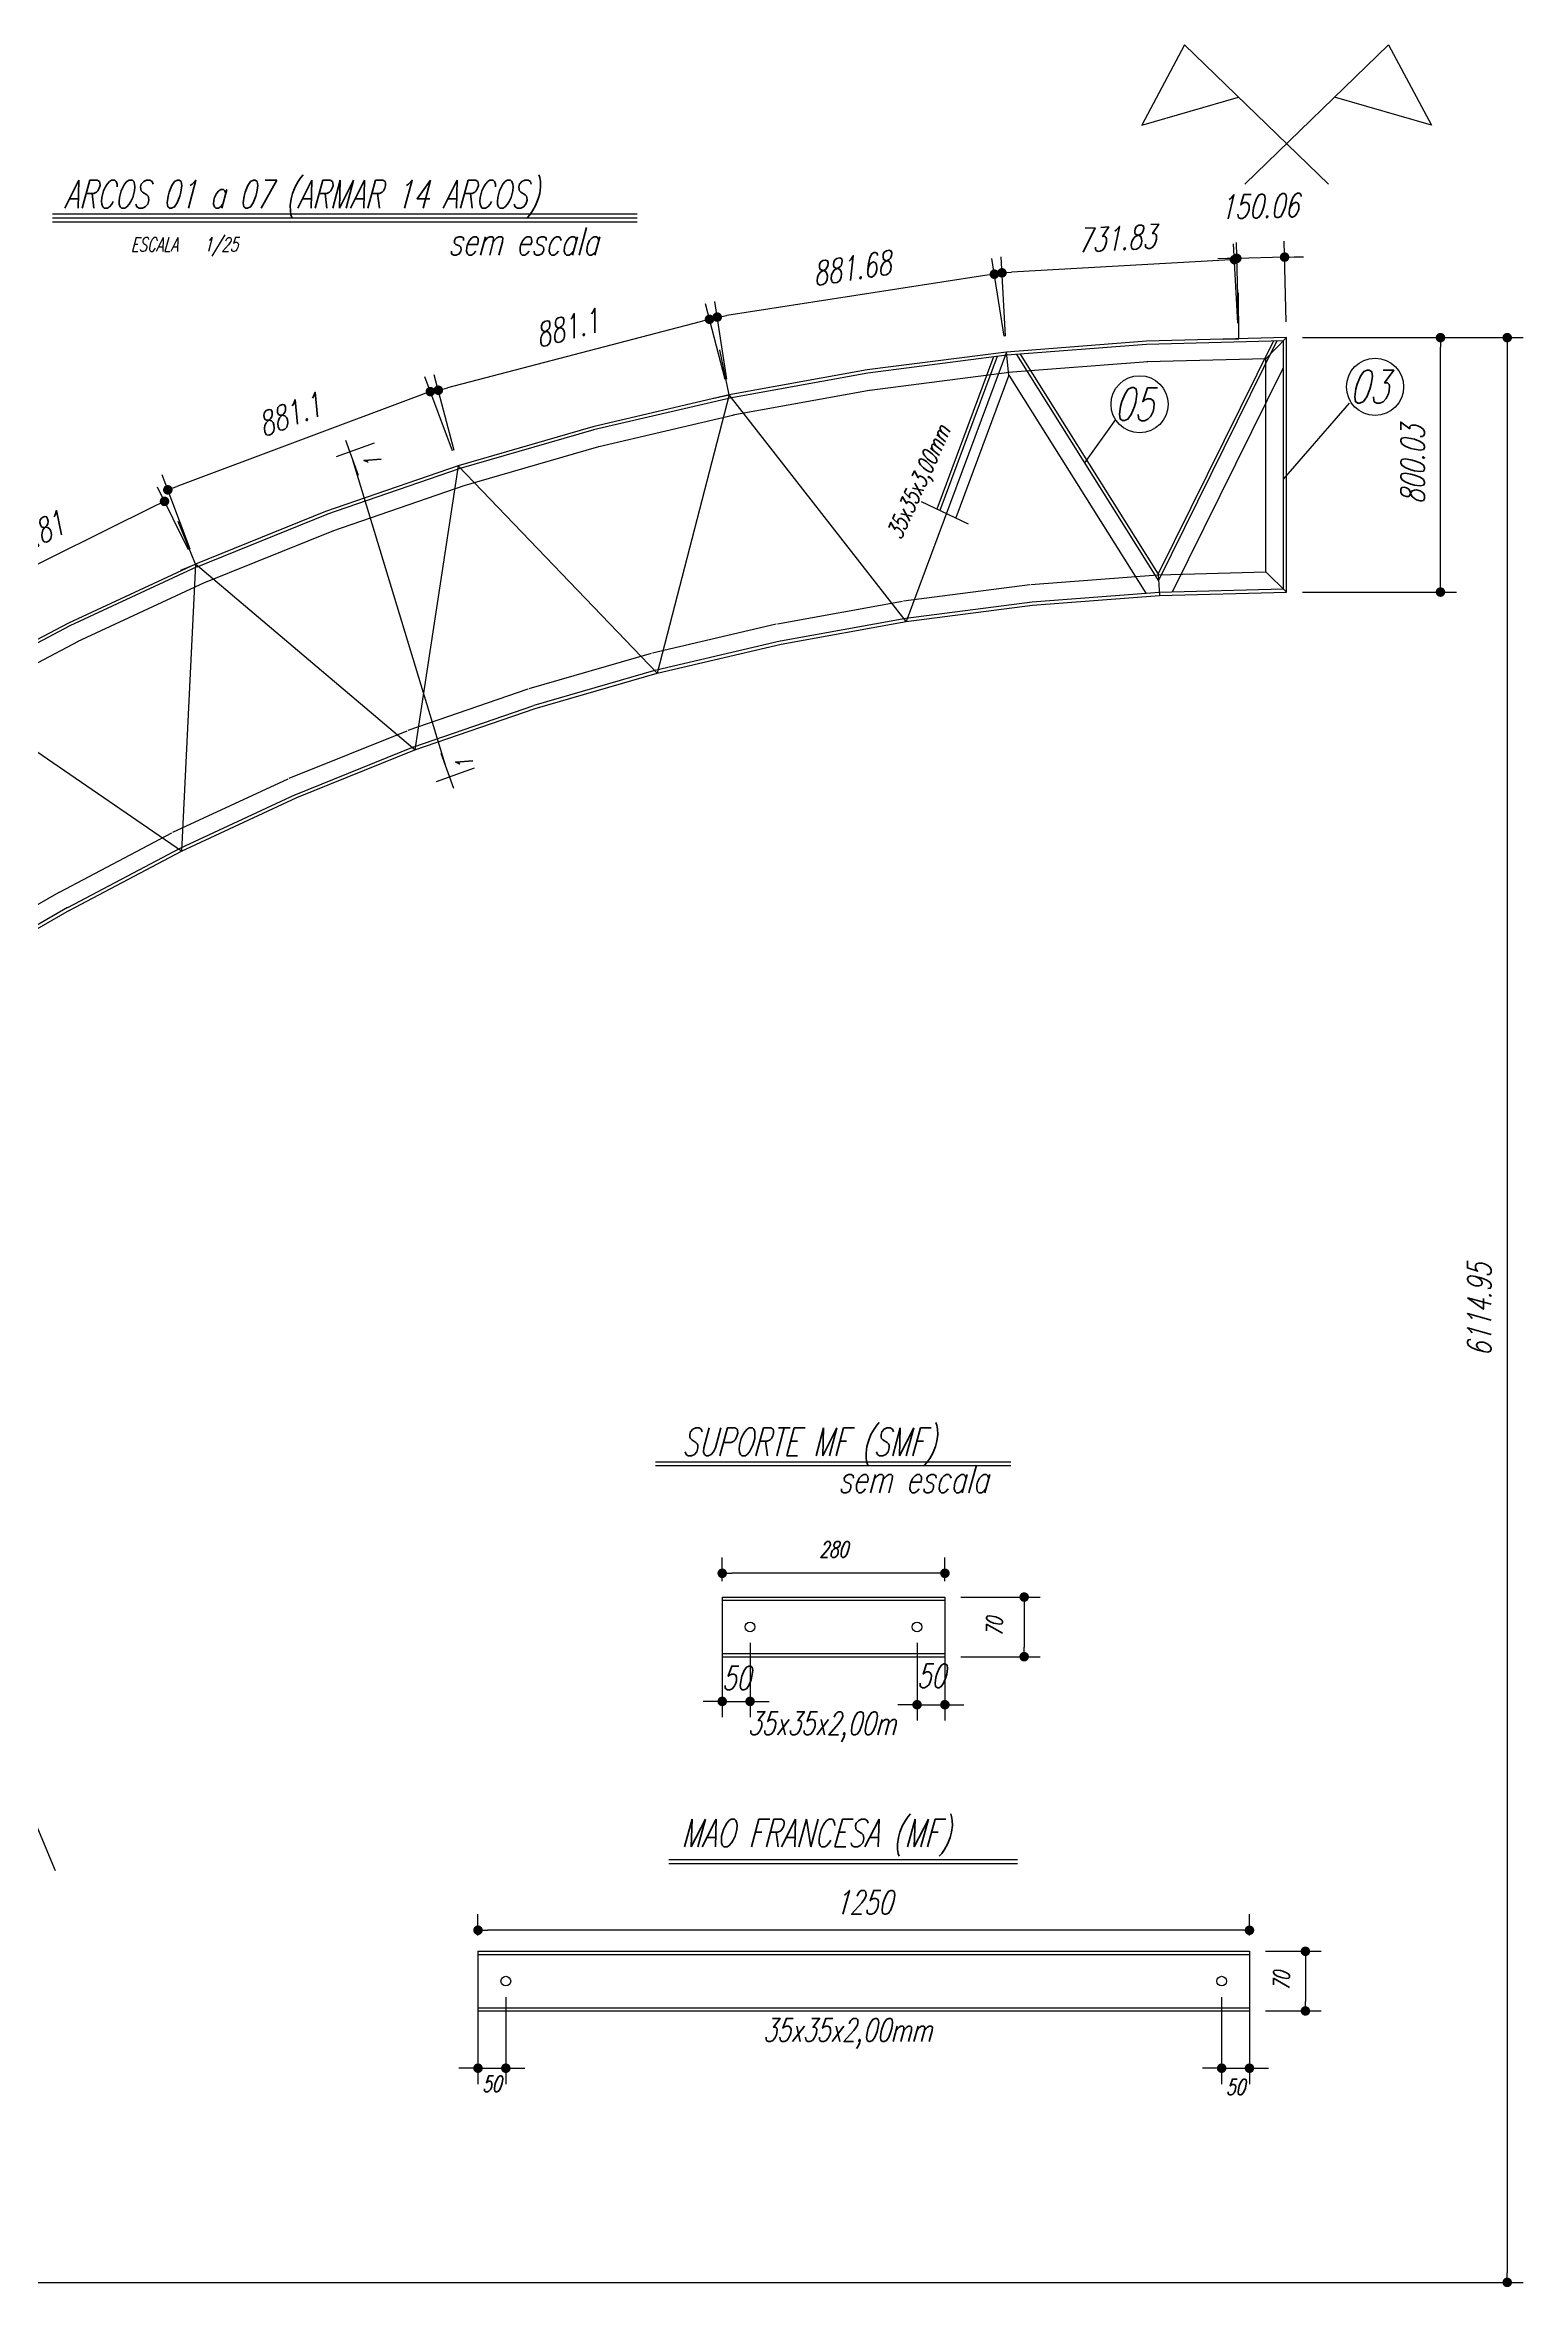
# Model space of a CAD drawing. Extents: x -187 to 453, y 281 to 902.
# Drawn here: x 391.87 to 396.52, y 459.41 to 466.46 of the extents above; entities that cross this region are included whole.
import ezdxf

# ---------------------------------------------------------------- set-up
doc = ezdxf.new("R2010")
doc.units = 0
doc.header["$MEASUREMENT"] = 0
doc.header["$PDMODE"] = 35
doc.linetypes.add('CENTER', pattern=[2, 1.25, -0.25, 0.25, -0.25])
doc.layers.get('DEFPOINTS').update_dxf_attribs({"linetype": 'CONTINUOUS'})
for name, color, linetype in [('ARMAÇÃO', 4, 'CONTINUOUS'), ('CARGAS', 3, 'CONTINUOUS'), ('CARIMBO', 1, 'CONTINUOUS'), ('COTA', 1, 'CONTINUOUS'), ('EIXO', 6, 'CENTER'), ('FORMA', 2, 'CONTINUOUS'), ('LAYER3', 3, 'CONTINUOUS'), ('NPILAR', 4, 'CONTINUOUS'), ('PILAR', 4, 'CONTINUOUS'), ('TEXTO1', 1, 'CONTINUOUS')]:
    doc.layers.add(name, color=color, linetype=linetype)
doc.styles.add('E120', font='romans.shx', dxfattribs={"width": 0.7, "oblique": 15, "height": 0.15})
doc.styles.add('E140', font='romans.shx', dxfattribs={"width": 0.7, "oblique": 15, "height": 0.175})
doc.styles.add('style1', font='romans.shx', dxfattribs={"width": 0.7, "oblique": 15, "height": 0.05})
doc.dimstyles.get("Standard").update_dxf_attribs({"dimtxt": 0.18, "dimasz": 0.18, "dimexe": 0.18, "dimexo": 0.0625, "dimgap": 0.09, "dimtad": 0, "dimtih": 1, "dimtoh": 1, "dimdec": 4, "dimzin": 0, "dimdsep": 46, "dimtxsty": 'Standard', "dimcen": 0.09, "dimadec": 0, "dimazin": 0, "dimtfac": 1, "dimtdec": 4, "dimtofl": 0, "dimtmove": 0, "dimatfit": 3, "dimfxl": 1, "dimtolj": 1, "dimtzin": 0, "dimarcsym": 0})

# ---------------------------------------------------------------- blocks, each defined once
blk = doc.blocks.new('DOT')
at = {"layer": 'CARGAS', "color": 0, "linetype": 'ByBlock'}
blk.add_line((-0.5, 0), (-1, 0), dxfattribs=at)
at = {"layer": 'CARGAS', "color": 0, "linetype": 'ByBlock', "const_width": 0.5}
blk.add_lwpolyline([(-0.25, 0, 1), (0.25, 0, 1)], format="xyb", close=True, dxfattribs=at)
blk = doc.blocks.new('*D2')
at = {"layer": 'COTA', "linetype": 'Continuous', "lineweight": -2, "transparency": 16777216}
for p, q in [((395.7755, 465.5851), (395.769, 465.8382)), ((395.5903, 465.7836), (395.5603, 465.7829)), ((395.6255, 465.5813), (395.619, 465.8344)), ((395.7703, 465.7883), (395.6203, 465.7844)), ((395.8003, 465.789), (395.8303, 465.7898))]:
    blk.add_line(p, q, dxfattribs=at)
at = {"layer": 'DEFPOINTS', "color": 0, "linetype": 'Continuous', "transparency": 16777216}
for p in [(395.6203, 465.7844), (395.6268, 465.5313), (395.7768, 465.5352)]:
    blk.add_point(p, dxfattribs=at)
at = {"layer": 'COTA', "linetype": 'Continuous', "lineweight": -2, "transparency": 16777216, "xscale": 0.03, "yscale": 0.03, "zscale": 0.03}
for p, rotation in [((395.6203, 465.7844), 1.46886617202257), ((395.7703, 465.7883), 181.4688661720226)]:
    blk.add_blockref('DOT', p, dxfattribs=dict(at, rotation=rotation))
at = {"layer": 'COTA', "color": 2, "linetype": 'Continuous', "transparency": 16777216, "insert": (395.6911, 465.9488), "char_height": 0.075, "attachment_point": 5, "rotation": 1.46887, "style": 'style1'}
blk.add_mtext('\\A1;150.06', dxfattribs=at)
blk = doc.blocks.new('*D6')
at = {"layer": 'COTA', "linetype": 'Continuous', "lineweight": -2, "transparency": 16777216}
for p, q in [((394.8933, 465.5399), (394.8792, 465.789)), ((395.5827, 465.7787), (394.912, 465.7408)), ((395.6239, 465.5812), (395.6099, 465.8303))]:
    blk.add_line(p, q, dxfattribs=at)
at = {"layer": 'DEFPOINTS', "color": 0, "linetype": 'Continuous', "transparency": 16777216}
for p in [(394.882, 465.7391), (394.8961, 465.49), (395.6268, 465.5313)]:
    blk.add_point(p, dxfattribs=at)
at = {"layer": 'COTA', "linetype": 'Continuous', "lineweight": -2, "transparency": 16777216, "xscale": 0.03, "yscale": 0.03, "zscale": 0.03}
for p, rotation in [((395.6127, 465.7804), 3.235309539293967), ((394.882, 465.7391), 183.235309539294)]:
    blk.add_blockref('DOT', p, dxfattribs=dict(at, rotation=rotation))
at = {"layer": 'COTA', "color": 2, "linetype": 'Continuous', "transparency": 16777216, "insert": (395.2424, 465.8471), "char_height": 0.075, "attachment_point": 5, "rotation": 3.23531, "style": 'style1'}
blk.add_mtext('\\A1;731.83', dxfattribs=at)
blk = doc.blocks.new('*D7')
at = {"layer": 'COTA', "linetype": 'Continuous', "lineweight": -2, "transparency": 16777216}
for p, q in [((394.8885, 465.5394), (394.8506, 465.7841)), ((394.8286, 465.7301), (394.0166, 465.6044)), ((394.0172, 465.4046), (393.9793, 465.6493))]:
    blk.add_line(p, q, dxfattribs=at)
at = {"layer": 'DEFPOINTS', "color": 0, "linetype": 'Continuous', "transparency": 16777216}
for p in [(393.9869, 465.5998), (394.8961, 465.49), (394.0248, 465.3551)]:
    blk.add_point(p, dxfattribs=at)
at = {"layer": 'COTA', "linetype": 'Continuous', "lineweight": -2, "transparency": 16777216, "xscale": 0.03, "yscale": 0.03, "zscale": 0.03}
for p, rotation in [((394.8582, 465.7347), 8.798859920974431), ((393.9869, 465.5998), 188.7988599209744)]:
    blk.add_blockref('DOT', p, dxfattribs=dict(at, rotation=rotation))
at = {"layer": 'COTA', "color": 2, "linetype": 'Continuous', "transparency": 16777216, "insert": (394.4092, 465.7537), "char_height": 0.075, "attachment_point": 5, "rotation": 8.79886, "style": 'style1'}
blk.add_mtext('\\A1;881.68', dxfattribs=at)
blk = doc.blocks.new('*D8')
at = {"layer": 'COTA', "linetype": 'Continuous', "lineweight": -2, "transparency": 16777216}
for p, q in [((394.0122, 465.4035), (393.95, 465.6411)), ((393.9336, 465.5852), (393.1393, 465.3774)), ((393.1597, 465.1805), (393.0976, 465.4181))]:
    blk.add_line(p, q, dxfattribs=at)
at = {"layer": 'DEFPOINTS', "color": 0, "linetype": 'Continuous', "transparency": 16777216}
for p in [(393.1102, 465.3698), (394.0248, 465.3551), (393.1724, 465.1321)]:
    blk.add_point(p, dxfattribs=at)
at = {"layer": 'COTA', "linetype": 'Continuous', "lineweight": -2, "transparency": 16777216, "xscale": 0.03, "yscale": 0.03, "zscale": 0.03}
for p, rotation in [((393.9626, 465.5928), 14.66054780254968), ((393.1102, 465.3698), 194.6605478025497)]:
    blk.add_blockref('DOT', p, dxfattribs=dict(at, rotation=rotation))
at = {"layer": 'COTA', "color": 2, "linetype": 'Continuous', "transparency": 16777216, "insert": (393.5143, 465.5659), "char_height": 0.075, "attachment_point": 5, "rotation": 14.66055, "style": 'style1'}
blk.add_mtext('\\A1;881.1', dxfattribs=at)
blk = doc.blocks.new('*D9')
at = {"layer": 'COTA', "linetype": 'Continuous', "lineweight": -2, "transparency": 16777216}
for p, q in [((393.057, 465.355), (392.288, 465.0672)), ((393.1549, 465.179), (393.0675, 465.4123)), ((392.3297, 464.8701), (392.2423, 465.1035))]:
    blk.add_line(p, q, dxfattribs=at)
at = {"layer": 'DEFPOINTS', "color": 0, "linetype": 'Continuous', "transparency": 16777216}
for p in [(393.1724, 465.1321), (392.2599, 465.0566), (392.3472, 464.8233)]:
    blk.add_point(p, dxfattribs=at)
at = {"layer": 'COTA', "linetype": 'Continuous', "lineweight": -2, "transparency": 16777216, "xscale": 0.03, "yscale": 0.03, "zscale": 0.03}
for p, rotation in [((393.085, 465.3655), 20.52031455414871), ((392.2599, 465.0566), 200.5203145541487)]:
    blk.add_blockref('DOT', p, dxfattribs=dict(at, rotation=rotation))
at = {"layer": 'COTA', "color": 2, "linetype": 'Continuous', "transparency": 16777216, "insert": (392.6418, 465.293), "char_height": 0.075, "attachment_point": 5, "rotation": 20.52031, "style": 'style1'}
blk.add_mtext('\\A1;881.1', dxfattribs=at)
blk = doc.blocks.new('*D10')
at = {"layer": 'COTA', "linetype": 'Continuous', "lineweight": -2, "transparency": 16777216}
for p, q in [((392.325, 464.8681), (392.2273, 465.0651)), ((392.2226, 465.007), (391.4873, 464.6423)), ((391.5359, 464.4767), (391.4382, 464.6738))]:
    blk.add_line(p, q, dxfattribs=at)
at = {"layer": 'DEFPOINTS', "color": 0, "linetype": 'Continuous', "transparency": 16777216}
for p in [(392.3472, 464.8233), (391.4604, 464.629), (391.5581, 464.4319)]:
    blk.add_point(p, dxfattribs=at)
at = {"layer": 'COTA', "linetype": 'Continuous', "lineweight": -2, "transparency": 16777216, "xscale": 0.03, "yscale": 0.03, "zscale": 0.03}
for p, rotation in [((392.2495, 465.0203), 26.37912177639911), ((391.4604, 464.629), 206.3791217763991)]:
    blk.add_blockref('DOT', p, dxfattribs=dict(at, rotation=rotation))
at = {"layer": 'COTA', "color": 2, "linetype": 'Continuous', "transparency": 16777216, "insert": (391.816, 464.9031), "char_height": 0.075, "attachment_point": 5, "rotation": 26.37912, "style": 'style1'}
blk.add_mtext('\\A1;880.81', dxfattribs=at)
blk = doc.blocks.new('*D15')
at = {"layer": 'COTA', "linetype": 'Continuous', "lineweight": -2, "transparency": 16777216}
for p, q in [((395.8268, 465.5352), (396.5202, 465.5352)), ((396.4702, 465.5052), (396.4702, 459.4502)), ((382.9264, 459.4202), (396.5202, 459.4202))]:
    blk.add_line(p, q, dxfattribs=at)
at = {"layer": 'DEFPOINTS', "color": 0, "linetype": 'Continuous', "transparency": 16777216}
for p in [(395.7768, 465.5352), (382.8764, 459.4202), (396.4702, 459.4202)]:
    blk.add_point(p, dxfattribs=at)
at = {"layer": 'COTA', "linetype": 'Continuous', "lineweight": -2, "transparency": 16777216, "xscale": 0.03, "yscale": 0.03, "zscale": 0.03}
for p, rotation in [((396.4702, 465.5352), 90), ((396.4702, 459.4202), 270)]:
    blk.add_blockref('DOT', p, dxfattribs=dict(at, rotation=rotation))
at = {"layer": 'COTA', "color": 2, "linetype": 'Continuous', "transparency": 16777216, "insert": (396.3827, 462.4777), "char_height": 0.075, "attachment_point": 5, "rotation": 90, "style": 'style1'}
blk.add_mtext('\\A1;6114.95', dxfattribs=at)
blk = doc.blocks.new('*D23')
at = {"layer": 'COTA', "linetype": 'Continuous', "lineweight": -2, "transparency": 16777216}
for p, q in [((394.7526, 461.575), (395.0018, 461.575)), ((394.9518, 461.545), (394.9518, 461.4175)), ((394.7526, 461.3875), (395.0018, 461.3875))]:
    blk.add_line(p, q, dxfattribs=at)
at = {"layer": 'DEFPOINTS', "color": 0, "linetype": 'Continuous', "transparency": 16777216}
for p in [(394.7026, 461.575), (394.7026, 461.3875), (394.9518, 461.3875)]:
    blk.add_point(p, dxfattribs=at)
at = {"layer": 'COTA', "linetype": 'Continuous', "lineweight": -2, "transparency": 16777216, "xscale": 0.03, "yscale": 0.03, "zscale": 0.03}
for p, rotation in [((394.9518, 461.575), 90), ((394.9518, 461.3875), 270)]:
    blk.add_blockref('DOT', p, dxfattribs=dict(at, rotation=rotation))
at = {"layer": 'COTA', "color": 2, "linetype": 'Continuous', "transparency": 16777216, "insert": (394.8588, 461.4813), "char_height": 0.05, "attachment_point": 5, "rotation": 90, "style": 'style1'}
blk.add_mtext('\\A1;70', dxfattribs=at)
blk = doc.blocks.new('*D24')
at = {"layer": 'COTA', "linetype": 'Continuous', "lineweight": -2, "transparency": 16777216}
for p, q in [((394.0026, 461.625), (394.0026, 461.6999)), ((394.7026, 461.625), (394.7026, 461.6999)), ((394.6726, 461.6499), (394.0326, 461.6499))]:
    blk.add_line(p, q, dxfattribs=at)
at = {"layer": 'DEFPOINTS', "color": 0, "linetype": 'Continuous', "transparency": 16777216}
for p in [(394.0026, 461.6499), (394.0026, 461.575), (394.7026, 461.575)]:
    blk.add_point(p, dxfattribs=at)
at = {"layer": 'COTA', "linetype": 'Continuous', "lineweight": -2, "transparency": 16777216, "xscale": 0.03, "yscale": 0.03, "zscale": 0.03, "rotation": 180}
blk.add_blockref('DOT', (394.0026, 461.6499), dxfattribs=at)
at = {"layer": 'COTA', "linetype": 'Continuous', "lineweight": -2, "transparency": 16777216, "xscale": 0.03, "yscale": 0.03, "zscale": 0.03}
blk.add_blockref('DOT', (394.7026, 461.6499), dxfattribs=at)
at = {"layer": 'COTA', "color": 2, "linetype": 'Continuous', "transparency": 16777216, "insert": (394.3526, 461.7249), "char_height": 0.05, "attachment_point": 5, "style": 'style1'}
blk.add_mtext('\\A1;280', dxfattribs=at)
blk = doc.blocks.new('*D25')
at = {"layer": 'COTA', "linetype": 'Continuous', "lineweight": -2, "transparency": 16777216}
for p, q in [((394.0026, 461.4313), (394.0026, 461.197)), ((394.0901, 461.4313), (394.0901, 461.197)), ((393.9726, 461.247), (393.9426, 461.247)), ((394.0026, 461.247), (394.0901, 461.247)), ((394.1201, 461.247), (394.1501, 461.247))]:
    blk.add_line(p, q, dxfattribs=at)
at = {"layer": 'DEFPOINTS', "color": 0, "linetype": 'Continuous', "transparency": 16777216}
for p in [(394.0026, 461.4813), (394.0901, 461.4813), (394.0901, 461.247)]:
    blk.add_point(p, dxfattribs=at)
at = {"layer": 'COTA', "linetype": 'Continuous', "lineweight": -2, "transparency": 16777216, "xscale": 0.03, "yscale": 0.03, "zscale": 0.03}
blk.add_blockref('DOT', (394.0026, 461.247), dxfattribs=at)
at = {"layer": 'COTA', "linetype": 'Continuous', "lineweight": -2, "transparency": 16777216, "xscale": 0.03, "yscale": 0.03, "zscale": 0.03, "rotation": 180}
blk.add_blockref('DOT', (394.0901, 461.247), dxfattribs=at)
at = {"layer": 'COTA', "color": 2, "linetype": 'Continuous', "transparency": 16777216, "insert": (394.0463, 461.3205), "char_height": 0.075, "attachment_point": 5, "style": 'style1'}
blk.add_mtext('\\A1;50', dxfattribs=at)
blk = doc.blocks.new('*D26')
at = {"layer": 'COTA', "linetype": 'Continuous', "lineweight": -2, "transparency": 16777216}
for p, q in [((394.6151, 461.4313), (394.6151, 461.1866)), ((394.7026, 461.4313), (394.7026, 461.1866)), ((394.5851, 461.2366), (394.5551, 461.2366)), ((394.6151, 461.2366), (394.7026, 461.2366)), ((394.7326, 461.2366), (394.7626, 461.2366))]:
    blk.add_line(p, q, dxfattribs=at)
at = {"layer": 'DEFPOINTS', "color": 0, "linetype": 'Continuous', "transparency": 16777216}
for p in [(394.6151, 461.4813), (394.7026, 461.4813), (394.7026, 461.2366)]:
    blk.add_point(p, dxfattribs=at)
at = {"layer": 'COTA', "linetype": 'Continuous', "lineweight": -2, "transparency": 16777216, "xscale": 0.03, "yscale": 0.03, "zscale": 0.03}
blk.add_blockref('DOT', (394.6151, 461.2366), dxfattribs=at)
at = {"layer": 'COTA', "linetype": 'Continuous', "lineweight": -2, "transparency": 16777216, "xscale": 0.03, "yscale": 0.03, "zscale": 0.03, "rotation": 180}
blk.add_blockref('DOT', (394.7026, 461.2366), dxfattribs=at)
at = {"layer": 'COTA', "color": 2, "linetype": 'Continuous', "transparency": 16777216, "insert": (394.6588, 461.3274), "char_height": 0.075, "attachment_point": 5, "style": 'style1'}
blk.add_mtext('\\A1;50', dxfattribs=at)
blk = doc.blocks.new('*D27')
at = {"layer": 'COTA', "linetype": 'Continuous', "lineweight": -2, "transparency": 16777216}
for p, q in [((395.71, 460.4612), (395.8858, 460.4612)), ((395.8358, 460.4312), (395.8358, 460.3037)), ((395.71, 460.2737), (395.8858, 460.2737))]:
    blk.add_line(p, q, dxfattribs=at)
at = {"layer": 'DEFPOINTS', "color": 0, "linetype": 'Continuous', "transparency": 16777216}
for p in [(395.66, 460.4612), (395.66, 460.2737), (395.8358, 460.2737)]:
    blk.add_point(p, dxfattribs=at)
at = {"layer": 'COTA', "linetype": 'Continuous', "lineweight": -2, "transparency": 16777216, "xscale": 0.03, "yscale": 0.03, "zscale": 0.03}
for p, rotation in [((395.8358, 460.4612), 90), ((395.8358, 460.2737), 270)]:
    blk.add_blockref('DOT', p, dxfattribs=dict(at, rotation=rotation))
at = {"layer": 'COTA', "color": 2, "linetype": 'Continuous', "transparency": 16777216, "insert": (395.7608, 460.3674), "char_height": 0.05, "attachment_point": 5, "rotation": 90, "style": 'style1'}
blk.add_mtext('\\A1;70', dxfattribs=at)
blk = doc.blocks.new('*D28')
at = {"layer": 'COTA', "linetype": 'Continuous', "lineweight": -2, "transparency": 16777216}
for p, q in [((393.2349, 460.5112), (393.2349, 460.5775)), ((395.66, 460.5112), (395.66, 460.5775)), ((395.63, 460.5275), (393.2649, 460.5275))]:
    blk.add_line(p, q, dxfattribs=at)
at = {"layer": 'DEFPOINTS', "color": 0, "linetype": 'Continuous', "transparency": 16777216}
for p in [(393.2349, 460.5275), (393.2349, 460.4612), (395.66, 460.4612)]:
    blk.add_point(p, dxfattribs=at)
at = {"layer": 'COTA', "linetype": 'Continuous', "lineweight": -2, "transparency": 16777216, "xscale": 0.03, "yscale": 0.03, "zscale": 0.03, "rotation": 180}
blk.add_blockref('DOT', (393.2349, 460.5275), dxfattribs=at)
at = {"layer": 'COTA', "linetype": 'Continuous', "lineweight": -2, "transparency": 16777216, "xscale": 0.03, "yscale": 0.03, "zscale": 0.03}
blk.add_blockref('DOT', (395.66, 460.5275), dxfattribs=at)
at = {"layer": 'COTA', "color": 2, "linetype": 'Continuous', "transparency": 16777216, "insert": (394.4474, 460.615), "char_height": 0.075, "attachment_point": 5, "style": 'style1'}
blk.add_mtext('\\A1;1250', dxfattribs=at)
blk = doc.blocks.new('*D29')
at = {"layer": 'COTA', "linetype": 'Continuous', "lineweight": -2, "transparency": 16777216}
for p, q in [((393.2349, 460.3174), (393.2349, 460.0437)), ((393.3224, 460.3174), (393.3224, 460.0437)), ((393.2049, 460.0937), (393.1749, 460.0937)), ((393.2349, 460.0937), (393.3224, 460.0937)), ((393.3524, 460.0937), (393.3824, 460.0937))]:
    blk.add_line(p, q, dxfattribs=at)
at = {"layer": 'DEFPOINTS', "color": 0, "linetype": 'Continuous', "transparency": 16777216}
for p in [(393.2349, 460.3674), (393.3224, 460.3674), (393.3224, 460.0937)]:
    blk.add_point(p, dxfattribs=at)
at = {"layer": 'COTA', "linetype": 'Continuous', "lineweight": -2, "transparency": 16777216, "xscale": 0.03, "yscale": 0.03, "zscale": 0.03}
blk.add_blockref('DOT', (393.2349, 460.0937), dxfattribs=at)
at = {"layer": 'COTA', "linetype": 'Continuous', "lineweight": -2, "transparency": 16777216, "xscale": 0.03, "yscale": 0.03, "zscale": 0.03, "rotation": 180}
blk.add_blockref('DOT', (393.3224, 460.0937), dxfattribs=at)
at = {"layer": 'COTA', "color": 2, "linetype": 'Continuous', "transparency": 16777216, "insert": (393.2778, 460.0442), "char_height": 0.05, "attachment_point": 5, "style": 'style1'}
blk.add_mtext('\\A1;50', dxfattribs=at)
blk = doc.blocks.new('*D30')
at = {"layer": 'COTA', "linetype": 'Continuous', "lineweight": -2, "transparency": 16777216}
for p, q in [((395.5725, 460.3174), (395.5725, 460.0437)), ((395.66, 460.3174), (395.66, 460.0437)), ((395.5425, 460.0937), (395.5125, 460.0937)), ((395.5725, 460.0937), (395.66, 460.0937)), ((395.69, 460.0937), (395.72, 460.0937))]:
    blk.add_line(p, q, dxfattribs=at)
at = {"layer": 'DEFPOINTS', "color": 0, "linetype": 'Continuous', "transparency": 16777216}
for p in [(395.5725, 460.3674), (395.66, 460.3674), (395.66, 460.0937)]:
    blk.add_point(p, dxfattribs=at)
at = {"layer": 'COTA', "linetype": 'Continuous', "lineweight": -2, "transparency": 16777216, "xscale": 0.03, "yscale": 0.03, "zscale": 0.03}
blk.add_blockref('DOT', (395.5725, 460.0937), dxfattribs=at)
at = {"layer": 'COTA', "linetype": 'Continuous', "lineweight": -2, "transparency": 16777216, "xscale": 0.03, "yscale": 0.03, "zscale": 0.03, "rotation": 180}
blk.add_blockref('DOT', (395.66, 460.0937), dxfattribs=at)
at = {"layer": 'COTA', "color": 2, "linetype": 'Continuous', "transparency": 16777216, "insert": (395.6158, 460.0345), "char_height": 0.05, "attachment_point": 5, "style": 'style1'}
blk.add_mtext('\\A1;50', dxfattribs=at)
blk = doc.blocks.new('*D31')
at = {"layer": 'COTA', "linetype": 'Continuous', "lineweight": -2, "transparency": 16777216}
for p, q in [((395.8268, 465.5352), (396.3104, 465.5352)), ((396.2604, 464.7651), (396.2604, 465.5052)), ((395.8268, 464.7351), (396.3104, 464.7351))]:
    blk.add_line(p, q, dxfattribs=at)
at = {"layer": 'DEFPOINTS', "color": 0, "linetype": 'Continuous', "transparency": 16777216}
for p in [(395.7768, 465.5352), (396.2604, 465.5352), (395.7768, 464.7351)]:
    blk.add_point(p, dxfattribs=at)
at = {"layer": 'COTA', "linetype": 'Continuous', "lineweight": -2, "transparency": 16777216, "xscale": 0.03, "yscale": 0.03, "zscale": 0.03}
for p, rotation in [((396.2604, 465.5352), 90), ((396.2604, 464.7351), 270)]:
    blk.add_blockref('DOT', p, dxfattribs=dict(at, rotation=rotation))
at = {"layer": 'COTA', "color": 2, "linetype": 'Continuous', "transparency": 16777216, "insert": (396.1729, 465.1351), "char_height": 0.075, "attachment_point": 5, "rotation": 90, "style": 'style1'}
blk.add_mtext('\\A1;800.03', dxfattribs=at)

msp = doc.modelspace()

# ---------------------------------------------------------------- linework, layer by layer
at = {"layer": 'ARMAÇÃO', "linetype": 'Continuous'}
for p, q in [((392.78984552, 465.16159048), (392.90979046, 465.20467842)), ((392.81825872, 465.21328545), (392.85785979, 465.103047)), ((393.15910394, 464.11750253), (393.11950287, 464.22774098)), ((393.10429007, 464.13929976), (393.22423501, 464.1823877))]:
    msp.add_line(p, q, dxfattribs=at)
at = {"layer": 'COTA', "linetype": 'Continuous'}
for p, q in [((395.45611019, 466.45585913), (395.32136185, 466.20337512)), ((395.45611019, 466.45585913), (395.90847958, 466.01826479)), ((396.09743682, 466.45585913), (395.64506743, 466.01826479)), ((396.09743682, 466.45585913), (396.23218515, 466.20337512)), ((395.32136185, 466.20337512), (395.6257921, 466.29171928)), ((396.23218515, 466.20337512), (395.92775491, 466.29171928)), ((395.23838498, 465.27804568), (395.14158247, 465.14154007)), ((395.97292757, 465.32953561), (395.76677311, 465.09127296)), ((393.13534333, 464.18364552), (392.84113936, 465.14959207)), ((394.62761325, 465.01949786), (394.77531025, 464.95026031)), ((391.73510435, 461.12551253), (391.90578578, 460.71533191))]:
    msp.add_line(p, q, dxfattribs=at)
at = {"layer": 'COTA', "color": 1, "linetype": 'Continuous'}
for p, q in [((395.7767735, 464.73512464), (395.7767735, 465.53515621)), ((395.77510725, 465.470175), (395.7767735, 465.47013227))]:
    msp.add_line(p, q, dxfattribs=at)
at = {"layer": 'EIXO', "color": 6, "linetype": 'ByBlock', "ltscale": 0.5}
for centre in [(395.31464149, 465.32568868), (396.05464373, 465.38058966)]:
    msp.add_circle(centre, 0.08991614, dxfattribs=at)
at = {"layer": 'FORMA', "linetype": 'Continuous'}
for p, q in [((394.89610823, 465.49000782), (394.45873238, 465.43372295)), ((394.89610823, 465.49000782), (394.58111015, 464.64310661)), ((395.33579069, 465.52384845), (394.89610823, 465.49000782)), ((394.90361471, 465.41695844), (394.89610823, 465.49000782)), ((395.33655811, 465.51387754), (394.89687565, 465.48003692)), ((395.7767735, 465.53515621), (395.33579069, 465.52384845)), ((395.76677311, 465.52489609), (395.33604703, 465.51385134)), ((395.37335212, 464.79138852), (395.73506097, 465.52408292)), ((395.37440015, 464.77092021), (395.74635657, 465.52437257)), ((395.71177094, 465.46846547), (395.7767735, 465.53515621)), ((395.76677311, 464.74487187), (395.76677311, 465.52489609)), ((395.7767735, 464.73512464), (395.7767735, 465.53515621)), ((394.45873238, 465.43372295), (394.02480783, 465.35514115)), ((394.46051443, 465.42388261), (394.02658987, 465.34530081)), ((394.89738463, 465.48008922), (394.46000879, 465.42380434)), ((394.90440485, 465.4255369), (394.467029, 465.36925203)), ((394.85574965, 465.47473131), (394.67769671, 464.99601969)), ((394.86695575, 465.4761734), (394.68678229, 464.99176054)), ((394.90361471, 465.41695844), (394.73675293, 464.96833525)), ((395.34077892, 465.45903756), (394.90109647, 465.42519694)), ((394.90361471, 465.41695844), (395.33413625, 464.73161602)), ((394.92746501, 465.48239126), (395.37440015, 464.77092021)), ((394.9387302, 465.4832583), (395.37335212, 464.79138852)), ((395.71177094, 465.46846547), (395.33745694, 465.45886725)), ((395.41847079, 464.73593987), (395.76677311, 465.44147736)), ((395.71177094, 464.79848163), (395.71177094, 465.46846547)), ((394.02480783, 465.35514115), (393.59574981, 465.25454121)), ((394.02480783, 465.35514115), (393.59574981, 465.25454121)), ((394.02709068, 465.3454048), (393.59803266, 465.24480487)), ((394.02480783, 465.35514115), (393.79823128, 464.48055687)), ((394.58111015, 464.64310661), (394.02480783, 465.35514115)), ((394.47031565, 465.36976076), (394.03639109, 465.29117896)), ((394.03964637, 465.29185488), (393.61058835, 465.19125495)), ((393.59574981, 465.25454121), (393.17239469, 465.13214198)), ((393.59852734, 465.24493428), (393.17517222, 465.12253504)), ((393.17239469, 465.13214198), (392.7558495, 464.98826352)), ((393.17239469, 465.13214198), (393.03629214, 464.23899559)), ((393.79823128, 464.48055687), (393.17239469, 465.13214198)), ((393.61380375, 465.19209613), (393.19044863, 465.06969689)), ((393.17565964, 465.12268957), (392.75911445, 464.97881111)), ((393.19361684, 465.07070133), (392.77707165, 464.92682287)), ((392.7558495, 464.98826352), (392.34720298, 464.82328192)), ((392.75959333, 464.97899035), (392.35094681, 464.81400875)), ((392.78018438, 464.92798793), (392.37153786, 464.76300633)), ((392.34720298, 464.82328192), (391.94752347, 464.6376285)), ((392.34720298, 464.82328192), (391.94752347, 464.6376285)), ((392.3514159, 464.81421224), (391.95173639, 464.62855881)), ((392.34720298, 464.82328192), (392.30299649, 463.92090718)), ((393.03629214, 464.23899559), (392.34720298, 464.82328192)), ((394.97289969, 464.75897791), (395.37176997, 464.78967738)), ((395.37335212, 464.79138852), (395.37675821, 464.72486649)), ((395.37509181, 464.78984769), (395.71177094, 464.79848163)), ((395.71177094, 464.79848163), (395.7767735, 464.73512464)), ((392.37458697, 464.76432897), (391.97490746, 464.57867554)), ((394.57281354, 464.70757753), (394.96959132, 464.75863794)), ((394.97712051, 464.70413793), (395.37599079, 464.7348374)), ((394.97788793, 464.69416702), (395.37675821, 464.72486649)), ((395.37650184, 464.7348636), (395.76677311, 464.74487187)), ((395.37675821, 464.72486649), (395.7767735, 464.73512464)), ((394.17588004, 464.63578111), (394.56952688, 464.7070688)), ((394.18568127, 464.58165926), (394.57932811, 464.65294695)), ((394.18746331, 464.57181893), (394.58111015, 464.64310661)), ((394.57983375, 464.65302522), (394.97661153, 464.70408562)), ((394.58111015, 464.64310661), (394.97788793, 464.69416702)), ((391.94752347, 464.6376285), (391.55810715, 464.43192968)), ((391.95219433, 464.62878593), (391.562778, 464.42308711)), ((391.97788401, 464.5801518), (391.58846769, 464.37445298)), ((393.78339274, 464.54384314), (394.17262477, 464.63510519)), ((393.79594843, 464.49029322), (394.18518045, 464.58155528)), ((393.79823128, 464.48055687), (394.18746331, 464.57181893)), ((393.39611885, 464.43196405), (393.78017733, 464.54300196)), ((392.30299649, 463.92090718), (391.55810715, 464.43192968)), ((393.01506998, 464.30043624), (393.39295064, 464.43095962)), ((393.41139527, 464.37912591), (393.79545375, 464.49016381)), ((393.4141728, 464.36951897), (393.79823128, 464.48055687)), ((393.03302719, 464.248448), (393.41090785, 464.37897138)), ((393.03629214, 464.23899559), (393.4141728, 464.36951897)), ((392.64124209, 464.14960349), (393.01195726, 464.29927118)), ((392.66183315, 464.09860107), (393.03254831, 464.24826876)), ((392.66557697, 464.0893279), (393.03629214, 464.23899559)), ((392.2756125, 463.97986014), (392.63819299, 464.14828085)), ((392.29878356, 463.92997687), (392.66136405, 464.09839758)), ((392.30299649, 463.92090718), (392.66557697, 464.0893279)), ((391.91936599, 463.79177843), (392.27263595, 463.97838389)), ((391.94505568, 463.74314429), (392.29832563, 463.92974975)), ((391.94972653, 463.73430172), (392.30299649, 463.92090718)), ((391.91722865, 463.79059756), (391.57079274, 463.5906106)), ((391.94472686, 463.74296262), (391.59829095, 463.54297566)), ((391.94972653, 463.73430172), (391.60329062, 463.53431476)), ((394.00257061, 461.57501929), (394.70259823, 461.57501929)), ((394.00257061, 461.57501929), (394.00257061, 461.38751189)), ((394.00257061, 461.5650189), (394.70259823, 461.5650189)), ((394.70259823, 461.57501929), (394.70259823, 461.38751189)), ((394.00257061, 461.39751229), (394.70259823, 461.39751229)), ((394.00257061, 461.38751189), (394.70259823, 461.38751189)), ((393.23489635, 460.46118862), (395.65999203, 460.46118862)), ((393.23489635, 460.46118862), (393.23489635, 460.27368123)), ((393.23489635, 460.45118823), (395.65999203, 460.45118823)), ((395.65999203, 460.46118862), (395.65999203, 460.27368123)), ((393.23489635, 460.28368162), (395.65999203, 460.28368162)), ((393.23489635, 460.27368123), (395.65999203, 460.27368123))]:
    msp.add_line(p, q, dxfattribs=at)
for centre in [(394.09007407, 461.48126559), (394.61509478, 461.48126559), (393.3223998, 460.36743492), (395.57248858, 460.36743492)]:
    msp.add_circle(centre, 0.01520308, dxfattribs=at)
at = {"layer": 'LAYER3', "linetype": 'Continuous'}
for points in [[(395.57676808, 465.53081289), (395.62676759, 465.53130973), (395.62532674, 465.67630829)], [(393.9758339, 465.34505396), (394.02480783, 465.35514115), (393.99555498, 465.49716555)], [(392.30090129, 464.80440467), (392.34720298, 464.82328192), (392.29245894, 464.95755682)]]:
    msp.add_lwpolyline(points, dxfattribs=at)
at = {"layer": 'PILAR', "color": 1}
for p, q in [((391.89753861, 465.92401962), (393.73544857, 465.92401962)), ((391.89753861, 465.91151913), (393.73544857, 465.91151913)), ((391.89753861, 465.89901864), (393.73544857, 465.89901864)), ((393.79299267, 462.00080117), (394.91022076, 462.00080117)), ((393.79299267, 461.98830068), (394.91022076, 461.98830068)), ((393.83450444, 460.75007264), (394.9306693, 460.75007264)), ((393.83450444, 460.73757215), (394.9306693, 460.73757215))]:
    msp.add_line(p, q, dxfattribs=at)

# ---------------------------------------------------------------- texts
at = {"layer": 'CARIMBO', "style": 'E140', "oblique": 15, "width": 0.7}
msp.add_text('ESCALA   1/25', height=0.0437736021, dxfattribs=at).set_placement((392.14322718, 465.80616167))
at = {"layer": 'NPILAR', "color": 3, "style": 'E140', "oblique": 15, "width": 0.7}
for s, height, p in [('ARCOS 01 a 07 (ARMAR 14 ARCOS)', 0.0875034524, (391.93330919, 465.94255376)), ('sem escala', 0.087500063, (393.14050182, 465.79436975)), ('SUPORTE MF (SMF)', 0.0875034524, (393.87484258, 462.01933531)), ('sem escala', 0.087500063, (394.36600501, 461.90262251)), ('MAO FRANCESA (MF)', 0.0875034524, (393.87378343, 460.78965605))]:
    msp.add_text(s, height=height, dxfattribs=at).set_placement(p)
at = {"layer": 'NPILAR', "color": 3, "style": 'E120', "oblique": 15, "width": 0.7}
for s, height, rotation, p in [('03', 0.104155032, 359.50903442, (395.97292757, 465.32953561)), ('05', 0.104155032, 359.50903442, (395.23292533, 465.27463464)), ('35x35x3,00mm', 0.0520775159, 65.632478754, (394.5644284, 464.89707653)), ('1', 0.05207752, 109.268896387, (392.93620478, 465.13715931)), ('1', 0.05207752, 109.268896387, (393.22424859, 464.18836094))]:
    msp.add_text(s, height=height, rotation=rotation, dxfattribs=at).set_placement(p)
at = {"layer": 'TEXTO1', "style": 'E120', "oblique": 15, "width": 0.7}
for s, p in [('35x35x2,00m', (394.08224264, 461.14202758)), ('35x35x2,00mm', (394.13017948, 460.17758448))]:
    msp.add_text(s, height=0.0726568966, dxfattribs=at).set_placement(p)

# ---------------------------------------------------------------- dimensions: what is measured, and where the dimension line sits
at = {"layer": 'COTA', "linetype": 'Continuous'}
for p1, p2, distance, picture, middle in [((395.7767735, 465.53515621), (395.62676759, 465.53130973), -0.25318965, '*D2', (395.69111486, 465.94878603)), ((395.62676759, 465.53130973), (394.89610823, 465.49000782), -0.24951535, '*D6', (395.24241784, 465.84713698)), ((394.89610823, 465.49000782), (394.02480783, 465.35514115), -0.2476128, '*D7', (394.40919711, 465.75374349)), ((394.02480783, 465.35514115), (393.17239469, 465.13214198), -0.24562015, '*D8', (393.51429126, 465.56591607)), ((393.17239469, 465.13214198), (392.34720298, 464.82328192), -0.24917371, '*D9', (392.64178141, 465.29302303)), ((392.34720298, 464.82328192), (391.55810715, 464.43192968), -0.21996701, '*D10', (391.81604478, 464.90305742))]:
    dim = msp.add_aligned_dim(p1=p1, p2=p2, distance=distance, dimstyle='Standard', override={"dimscale": 0.05, "dimtxt": 0.125, "dimasz": 0.6, "dimexe": 1, "dimexo": 1, "dimgap": 1, "dimtad": 1, "dimtih": 0, "dimtoh": 0, "dimdec": 2, "dimlfac": 1000, "dimzin": 12, "dimtxsty": 'style1', "dimblk1": 'DOT', "dimblk2": 'DOT', "dimsah": 1, "dimcen": 0.3, "dimclrd": 256, "dimclre": 256, "dimclrt": 2, "dimadec": 2, "dimtofl": 1, "dimtmove": 2, "dimldrblk": 'DOT', "dimtvp": 1, "dimtzin": 12}, dxfattribs=at)
    dim.commit()
    dim.dimension.update_dxf_attribs({"geometry": picture, "text_midpoint": middle})
for base, p1, p2, picture, middle in [((396.47023498, 459.42020879), (395.7767735, 465.53515621), (382.87635788, 459.42020879), '*D15', (396.38273498, 462.4776825)), ((396.26038357, 465.53515621), (395.7767735, 464.73512464), (395.7767735, 465.53515621), '*D31', (396.17288357, 465.13514042))]:
    dim = msp.add_linear_dim(base=base, p1=p1, p2=p2, angle=90, dimstyle='Standard', override={"dimscale": 0.05, "dimtxt": 0.125, "dimasz": 0.6, "dimexe": 1, "dimexo": 1, "dimgap": 1, "dimtad": 1, "dimtih": 0, "dimtoh": 0, "dimdec": 2, "dimlfac": 1000, "dimzin": 12, "dimtxsty": 'style1', "dimblk1": 'DOT', "dimblk2": 'DOT', "dimsah": 1, "dimcen": 0.3, "dimclrd": 256, "dimclre": 256, "dimclrt": 2, "dimadec": 2, "dimtofl": 1, "dimtmove": 2, "dimldrblk": 'DOT', "dimtvp": 1, "dimtzin": 12}, dxfattribs=at)
    dim.commit()
    dim.dimension.update_dxf_attribs({"geometry": picture, "text_midpoint": middle})
for base, p1, p2, text, picture, middle in [((394.00257061, 461.64990024), (394.70259823, 461.57501929), (394.00257061, 461.57501929), '280', '*D24', (394.35258442, 461.72490024)), ((393.23489635, 460.52747574), (395.65999203, 460.46118862), (393.23489635, 460.46118862), '1250', '*D28', (394.44744419, 460.61497574))]:
    dim = msp.add_linear_dim(base=base, p1=p1, p2=p2, text=text, dimstyle='Standard', override={"dimscale": 0.05, "dimtxt": 0.125, "dimasz": 0.6, "dimexe": 1, "dimexo": 1, "dimgap": 1, "dimtad": 1, "dimtih": 0, "dimtoh": 0, "dimlfac": 1000, "dimzin": 12, "dimtxsty": 'style1', "dimblk1": 'DOT', "dimblk2": 'DOT', "dimsah": 1, "dimcen": 0.3, "dimclrd": 256, "dimclre": 256, "dimclrt": 2, "dimadec": 2, "dimtofl": 1, "dimtmove": 2, "dimldrblk": 'DOT', "dimtvp": 1, "dimtzin": 12}, dxfattribs=at)
    dim.commit()
    dim.dimension.update_dxf_attribs({"geometry": picture, "text_midpoint": middle})
dim = msp.add_linear_dim(base=(394.95178388, 461.38751189), p1=(394.70259823, 461.57501929), p2=(394.70259823, 461.38751189), angle=90, text='70', dimstyle='Standard', override={"dimscale": 0.05, "dimtxt": 0.125, "dimasz": 0.6, "dimexe": 1, "dimexo": 1, "dimgap": 1, "dimtad": 1, "dimtih": 0, "dimtoh": 0, "dimdec": 2, "dimlfac": 1000, "dimzin": 12, "dimtxsty": 'style1', "dimblk1": 'DOT', "dimblk2": 'DOT', "dimsah": 1, "dimcen": 0.3, "dimclrd": 256, "dimclre": 256, "dimclrt": 2, "dimadec": 2, "dimtofl": 1, "dimtmove": 2, "dimldrblk": 'DOT', "dimtvp": 1, "dimtzin": 12}, dxfattribs=at)
dim.commit()
dim.dimension.update_dxf_attribs({"geometry": '*D23', "text_midpoint": (394.85880433, 461.48126559), "dimtype": 160})
for base, p1, p2, override, picture, middle in [((394.09007407, 461.24703398), (394.00257061, 461.48126559), (394.09007407, 461.48126559), {"dimscale": 0.05, "dimtxt": 0.125, "dimasz": 0.6, "dimexe": 1, "dimexo": 1, "dimgap": 1, "dimtad": 1, "dimtih": 0, "dimtoh": 0, "dimlfac": 1000, "dimzin": 12, "dimtxsty": 'style1', "dimblk1": 'DOT', "dimblk2": 'DOT', "dimsah": 1, "dimcen": 0.3, "dimclrd": 256, "dimclre": 256, "dimclrt": 2, "dimadec": 2, "dimtofl": 1, "dimtmove": 2, "dimldrblk": 'DOT', "dimtvp": 1, "dimtzin": 12}, '*D25', (394.04632234, 461.32046721)), ((394.70259823, 461.23664663), (394.61509478, 461.48126559), (394.70259823, 461.48126559), {"dimscale": 0.05, "dimtxt": 0.125, "dimasz": 0.6, "dimexe": 1, "dimexo": 1, "dimgap": 1, "dimtad": 1, "dimtih": 0, "dimtoh": 0, "dimlfac": 1000, "dimzin": 12, "dimtxsty": 'style1', "dimblk1": 'DOT', "dimblk2": 'DOT', "dimsah": 1, "dimcen": 0.3, "dimclrd": 256, "dimclre": 256, "dimclrt": 2, "dimadec": 2, "dimtofl": 1, "dimtmove": 2, "dimldrblk": 'DOT', "dimtvp": 1, "dimtzin": 12}, '*D26', (394.65884651, 461.32735798)), ((393.3223998, 460.09370638), (393.23489635, 460.36743492), (393.3223998, 460.36743492), {"dimscale": 0.05, "dimtxt": 0.125, "dimasz": 0.6, "dimexe": 1, "dimexo": 1, "dimgap": 1, "dimtad": 1, "dimtih": 0, "dimtoh": 0, "dimdec": 2, "dimlfac": 1000, "dimzin": 12, "dimtxsty": 'style1', "dimblk1": 'DOT', "dimblk2": 'DOT', "dimsah": 1, "dimcen": 0.3, "dimclrd": 256, "dimclre": 256, "dimclrt": 2, "dimadec": 2, "dimtofl": 1, "dimtmove": 2, "dimldrblk": 'DOT', "dimtvp": 1, "dimtzin": 12}, '*D29', (393.27777034, 460.04421279)), ((395.65999203, 460.09370638), (395.57248858, 460.36743492), (395.65999203, 460.36743492), {"dimscale": 0.05, "dimtxt": 0.125, "dimasz": 0.6, "dimexe": 1, "dimexo": 1, "dimgap": 1, "dimtad": 1, "dimtih": 0, "dimtoh": 0, "dimdec": 2, "dimlfac": 1000, "dimzin": 12, "dimtxsty": 'style1', "dimblk1": 'DOT', "dimblk2": 'DOT', "dimsah": 1, "dimcen": 0.3, "dimclrd": 256, "dimclre": 256, "dimclrt": 2, "dimadec": 2, "dimtofl": 1, "dimtmove": 2, "dimldrblk": 'DOT', "dimtvp": 1, "dimtzin": 12}, '*D30', (395.61582023, 460.03446141))]:
    dim = msp.add_linear_dim(base=base, p1=p1, p2=p2, text='50', dimstyle='Standard', override=override, dxfattribs=at)
    dim.commit()
    dim.dimension.update_dxf_attribs({"geometry": picture, "text_midpoint": middle, "dimtype": 160})
dim = msp.add_linear_dim(base=(395.83575141, 460.27368123), p1=(395.65999203, 460.46118862), p2=(395.65999203, 460.27368123), angle=90, text='70', dimstyle='Standard', override={"dimscale": 0.05, "dimtxt": 0.125, "dimasz": 0.6, "dimexe": 1, "dimexo": 1, "dimgap": 1, "dimtad": 1, "dimtih": 0, "dimtoh": 0, "dimdec": 2, "dimlfac": 1000, "dimzin": 12, "dimtxsty": 'style1', "dimblk1": 'DOT', "dimblk2": 'DOT', "dimsah": 1, "dimcen": 0.3, "dimclrd": 256, "dimclre": 256, "dimclrt": 2, "dimadec": 2, "dimtofl": 1, "dimtmove": 2, "dimldrblk": 'DOT', "dimtvp": 1, "dimtzin": 12}, dxfattribs=at)
dim.commit()
dim.dimension.update_dxf_attribs({"geometry": '*D27', "text_midpoint": (395.76075141, 460.36743492)})

doc.saveas('drawing.dxf')
